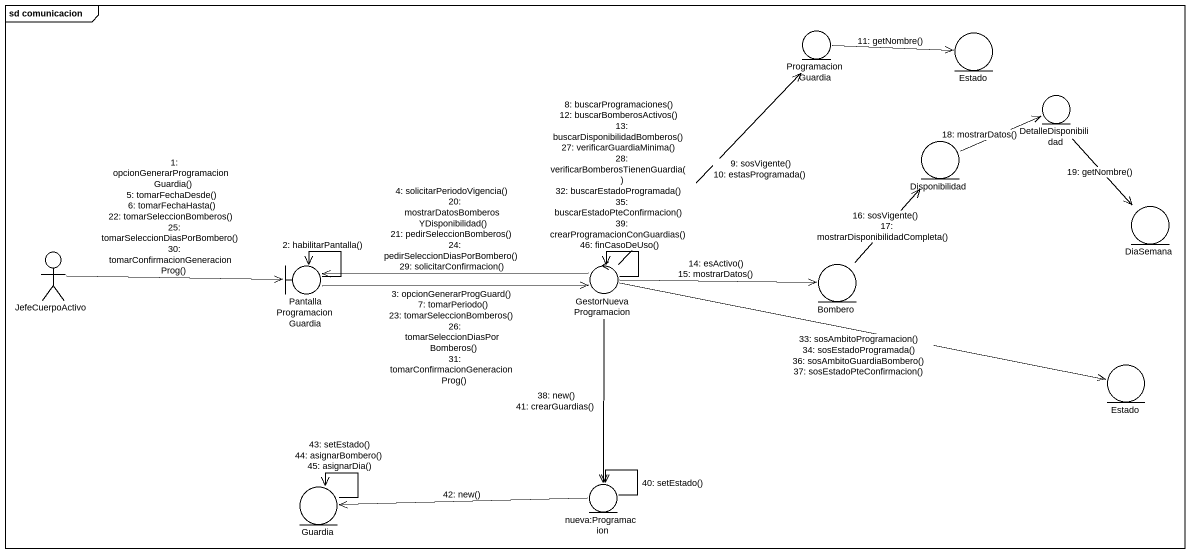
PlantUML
@startuml
mainframe sd comunicacion
entity ProgramacionGuardia
entity Estado
entity DetalleDisponibilidad
entity Disponibilidad
entity DiaSemana
actor JefeCuerpoActivo
boundary PantallaProgramacionGuardia
control GestorNuevaProgramacion
entity Bombero
entity "Estado" as Estado_2
entity Guardia
entity "nueva:Programacion" as nueva_Programacion
JefeCuerpoActivo -right-> PantallaProgramacionGuardia : 1: opcionGenerarProgramacionGuardia()\n5: tomarFechaDesde()\n6: tomarFechaHasta()\n22: tomarSeleccionBomberos()\n25: tomarSeleccionDiasPorBombero()\n30: tomarConfirmacionGeneracionProg()
PantallaProgramacionGuardia --> PantallaProgramacionGuardia : 2: habilitarPantalla()
PantallaProgramacionGuardia -right-> GestorNuevaProgramacion : 3: opcionGenerarProgGuard()\n7: tomarPeriodo()\n23: tomarSeleccionBomberos()\n26: tomarSeleccionDiasPorBomberos()\n31: tomarConfirmacionGeneracionProg()
GestorNuevaProgramacion -left-> PantallaProgramacionGuardia : 4: solicitarPeriodoVigencia()\n20: mostrarDatosBomberosYDisponibilidad()\n21: pedirSeleccionBomberos()\n24: pedirSeleccionDiasPorBombero()\n29: solicitarConfirmacion()
GestorNuevaProgramacion --> GestorNuevaProgramacion : 8: buscarProgramaciones()\n12: buscarBomberosActivos()\n13: buscarDisponibilidadBomberos()\n27: verificarGuardiaMinima()\n28: verificarBomberosTienenGuardia()\n32: buscarEstadoProgramada()\n35: buscarEstadoPteConfirmacion()\n39: crearProgramacionConGuardias()\n46: finCasoDeUso()
GestorNuevaProgramacion -up-> ProgramacionGuardia : 9: sosVigente()\n10: estasProgramada()
ProgramacionGuardia -right-> Estado : 11: getNombre()
GestorNuevaProgramacion -right-> Bombero : 14: esActivo()\n15: mostrarDatos()
Bombero -up-> Disponibilidad : 16: sosVigente()\n17: mostrarDisponibilidadCompleta()
Disponibilidad -right-> DetalleDisponibilidad : 18: mostrarDatos()
DetalleDisponibilidad --> DiaSemana : 19: getNombre()
GestorNuevaProgramacion -right-> Estado_2 : 33: sosAmbitoProgramacion()\n34: sosEstadoProgramada()\n36: sosAmbitoGuardiaBombero()\n37: sosEstadoPteConfirmacion()
GestorNuevaProgramacion --> nueva_Programacion : 38: new()\n41: crearGuardias()
nueva_Programacion --> nueva_Programacion : 40: setEstado()
nueva_Programacion -left-> Guardia : 42: new()
Guardia --> Guardia : 43: setEstado()\n44: asignarBombero()\n45: asignarDia()
@enduml
